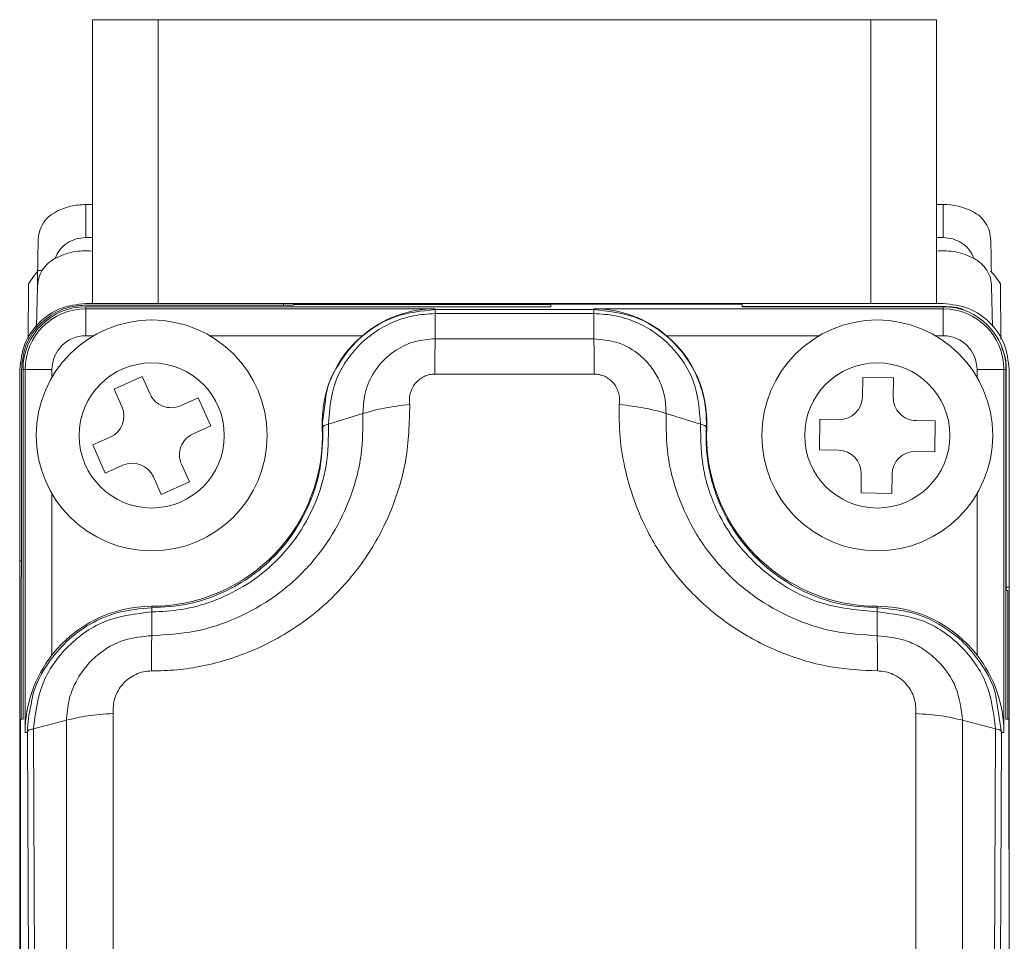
# Model space of a CAD drawing. Header units: inches. Extents: x 0.2 to 16.3, y 0.2 to 11.5.
# Drawn here: x 1.419 to 2.01, y 3.887 to 4.437 of the extents above; entities that cross this region are included whole.
import ezdxf

# ---------------------------------------------------------------- set-up
doc = ezdxf.new("R2010")
doc.units = ezdxf.units.IN
doc.header["$MEASUREMENT"] = 0

msp = doc.modelspace()

# ---------------------------------------------------------------- linework, layer by layer
at = {"color": 7, "linetype": 'Continuous', "lineweight": 18}
for p, q in [((1.46254, 4.26792), (1.46254, 4.43722)), ((1.50191, 4.43722), (1.50191, 4.26792)), ((1.9271, 4.43722), (1.50191, 4.43722)), ((1.9271, 4.26792), (1.9271, 4.43722)), ((1.96648, 4.43722), (1.96648, 4.26792)), ((1.4586, 4.32698), (1.4586, 4.3073)), ((1.4586, 4.32698), (1.46254, 4.32698)), ((1.96648, 4.32698), (1.97041, 4.32698)), ((1.97041, 4.32698), (1.97041, 4.3073)), ((1.46254, 4.3073), (1.4586, 4.3073)), ((1.97041, 4.3073), (1.96648, 4.3073)), ((1.42988, 4.28761), (1.42971, 4.27779)), ((1.43253, 4.28761), (1.42988, 4.28761)), ((1.42449, 4.2797), (1.4242, 4.24657)), ((1.42971, 4.27779), (1.4293, 4.2542)), ((1.9993, 4.27779), (1.99971, 4.2542)), ((2.00481, 4.24657), (2.00453, 4.2797)), ((1.4586, 4.26792), (1.57671, 4.26792)), ((1.58262, 4.26694), (1.4586, 4.26694)), ((1.4586, 4.266), (1.4586, 4.26473)), ((1.73616, 4.266), (1.4586, 4.266)), ((1.4586, 4.26473), (1.66708, 4.26473)), ((1.4586, 4.26473), (1.4586, 4.24871)), ((1.57671, 4.26694), (1.57671, 4.26792)), ((1.57671, 4.26792), (1.84049, 4.26792)), ((1.58262, 4.2673), (1.58262, 4.26694)), ((1.73616, 4.2673), (1.58262, 4.2673)), ((1.66708, 4.2643), (1.66708, 4.26473)), ((1.66708, 4.2643), (1.76193, 4.2643)), ((1.73616, 4.26758), (1.73616, 4.266)), ((1.85033, 4.26758), (1.73616, 4.26758)), ((1.76193, 4.2643), (1.76193, 4.26473)), ((1.76193, 4.26473), (1.97041, 4.26473)), ((1.84049, 4.26792), (1.97041, 4.26792)), ((1.84049, 4.26792), (1.84049, 4.26758)), ((1.85033, 4.266), (1.85033, 4.26758)), ((1.97041, 4.26612), (1.85033, 4.26612)), ((1.85033, 4.266), (1.97041, 4.266)), ((1.97041, 4.266), (1.97041, 4.26473)), ((1.97041, 4.26473), (1.97041, 4.24871)), ((1.66707, 4.26186), (1.66709, 4.24688)), ((1.66707, 4.26186), (1.76193, 4.26186)), ((1.76193, 4.24688), (1.76193, 4.26186)), ((1.4586, 4.24871), (1.46327, 4.24871)), ((1.53267, 4.24871), (1.62378, 4.24871)), ((1.66709, 4.24688), (1.76193, 4.24688)), ((1.89634, 4.24871), (1.80523, 4.24871)), ((1.97041, 4.24871), (1.96574, 4.24871)), ((1.41923, 4.22855), (1.41923, 4.11438)), ((1.42022, 4.10464), (1.42022, 4.22856)), ((1.42116, 4.01981), (1.42116, 4.22855)), ((1.42116, 4.22855), (1.42243, 4.22855)), ((1.42243, 4.22855), (1.42243, 4.01202)), ((1.42243, 4.22855), (1.43845, 4.22855)), ((1.43845, 4.22855), (1.43845, 4.22388)), ((2.00659, 4.22855), (1.99056, 4.22855)), ((1.99056, 4.22855), (1.99056, 4.22388)), ((2.00659, 4.22855), (2.00659, 4.01202)), ((2.00786, 4.22855), (2.00659, 4.22855)), ((2.00786, 4.01981), (2.00786, 4.22855)), ((2.00798, 4.09676), (2.00798, 4.22856)), ((2.00978, 4.09863), (2.00978, 4.22855)), ((1.49229, 4.22438), (1.47552, 4.21688)), ((1.49698, 4.2139), (1.49229, 4.22438)), ((1.66698, 4.22583), (1.76204, 4.22583)), ((1.92238, 4.22377), (1.92221, 4.21229)), ((1.94075, 4.22349), (1.92238, 4.22377)), ((1.94058, 4.21201), (1.94075, 4.22349)), ((1.47552, 4.21688), (1.48021, 4.2064)), ((1.52566, 4.21164), (1.51518, 4.20695)), ((1.53317, 4.19487), (1.52566, 4.21164)), ((1.60347, 4.19596), (1.62405, 4.20225)), ((1.80496, 4.20225), (1.82554, 4.19596)), ((1.89674, 4.1989), (1.89646, 4.18053)), ((1.90822, 4.19872), (1.89674, 4.1989)), ((1.52269, 4.19018), (1.53317, 4.19487)), ((1.59976, 4.19392), (1.60003, 4.19394)), ((1.59995, 4.19706), (1.60003, 4.19394)), ((1.60003, 4.19394), (1.60017, 4.18918)), ((1.82899, 4.19394), (1.82926, 4.19392)), ((1.96563, 4.19784), (1.95415, 4.19802)), ((1.96535, 4.17947), (1.96563, 4.19784)), ((1.47326, 4.18819), (1.46277, 4.1835)), ((1.46277, 4.1835), (1.47028, 4.16673)), ((1.89646, 4.18053), (1.90794, 4.18035)), ((1.95386, 4.17965), (1.96535, 4.17947)), ((1.47028, 4.16673), (1.48076, 4.17142)), ((1.52043, 4.16149), (1.51574, 4.17197)), ((1.49897, 4.16447), (1.50365, 4.15399)), ((1.92151, 4.16636), (1.92133, 4.15488)), ((1.9397, 4.1546), (1.93988, 4.16608)), ((1.50365, 4.15399), (1.52043, 4.16149)), ((1.43845, 4.15448), (1.43845, 4.05809)), ((1.92133, 4.15488), (1.9397, 4.1546)), ((1.99056, 4.15448), (1.99056, 4.05809)), ((1.41923, 4.11438), (1.42022, 4.11438)), ((1.41923, 4.11438), (1.41923, 3.67737)), ((1.42, 4.01981), (1.42, 4.10464)), ((1.42022, 4.10464), (1.42, 4.10464)), ((2.00798, 4.09863), (2.00978, 4.09863)), ((2.00978, 4.09863), (2.00978, 3.94225)), ((2.00901, 4.09676), (2.00798, 4.09676)), ((2.00901, 4.01981), (2.00901, 4.09676)), ((1.49797, 4.08629), (1.49797, 4.08729)), ((1.93104, 4.08729), (1.93104, 4.08629)), ((1.49797, 4.08385), (1.49797, 4.06971)), ((1.93104, 4.08385), (1.93104, 4.06971)), ((1.47491, 3.78915), (1.47491, 4.02323)), ((1.9541, 4.02322), (1.9541, 3.78915)), ((1.41957, 3.28367), (1.41957, 4.01981)), ((1.42116, 4.01981), (1.41957, 4.01981)), ((1.44706, 4.01922), (1.42732, 4.01413)), ((1.44706, 4.01922), (1.44707, 3.78617)), ((1.98196, 4.01922), (1.98194, 3.78617)), ((2.00169, 4.01413), (1.98196, 4.01922)), ((2.00958, 4.01981), (2.00786, 4.01981)), ((2.00958, 3.94225), (2.00958, 4.01981)), ((1.42243, 4.01202), (1.42385, 4.01202)), ((1.42385, 4.01202), (1.42536, 3.69489)), ((1.42882, 3.69705), (1.42732, 4.01413)), ((2.00169, 4.01413), (2.0002, 3.69705)), ((2.00516, 4.01202), (2.00365, 3.69489)), ((2.00659, 4.01202), (2.00516, 4.01202)), ((2.00958, 3.94225), (2.00978, 3.94225)), ((2.00978, 3.87373), (2.00978, 3.94225))]:
    msp.add_line(p, q, dxfattribs=at)
at = {"color": 8, "linetype": 'Continuous', "lineweight": 18}
for p, q in [((1.97041, 4.266), (1.97041, 4.26612)), ((1.42116, 4.2285), (1.42022, 4.22856)), ((2.00798, 4.22856), (2.00786, 4.22856)), ((1.60164, 4.20989), (1.59995, 4.19706)), ((2.00241, 4.02977), (2.00516, 4.01202))]:
    msp.add_line(p, q, dxfattribs=at)
at = {"color": 7, "linetype": 'Continuous', "lineweight": 18, "flags": 128}
for points in [[(2.00453, 4.2797), (2.00167, 4.28399), (1.99867, 4.28746)], [(1.42449, 4.2797), (1.42735, 4.28399), (1.42987, 4.28697)]]:
    msp.add_lwpolyline(points, dxfattribs=at)
at = {"color": 7, "linetype": 'Continuous', "lineweight": 18}
for centre, radius in [((1.49797, 4.18918), 0.0689), ((1.93104, 4.18918), 0.0689), ((1.49797, 4.18918), 0.04331), ((1.93104, 4.18918), 0.04331)]:
    msp.add_circle(centre, radius, dxfattribs=at)
for centre, radius, start, end in [((1.97041, 4.28761), 0.03937, 63.69863, 90), ((1.44939, 4.27745), 0.01969, 117.88834, 179), ((1.4586, 4.22855), 0.03745, 90, 180), ((1.4586, 4.22855), 0.03617, 90, 180), ((1.97041, 4.22855), 0.03745, 0, 90), ((1.97041, 4.22855), 0.03617, 0, 90), ((1.4586, 4.22855), 0.02015, 90, 180), ((1.66708, 4.19706), 0.0674, 129.9741, 182.66588), ((1.76193, 4.19706), 0.0674, 357.33412, 50.0259), ((1.97041, 4.22855), 0.02015, 0, 90), ((1.50955, 4.21953), 0.01378, 204.10475, 294.10475), ((1.90843, 4.2125), 0.01378, 269.12294, 359.12294), ((1.95436, 4.2118), 0.01378, 179.12294, 269.12294), ((1.46763, 4.20077), 0.01378, 294.10475, 24.10475), ((1.49797, 4.18918), 0.1019, 270, 2.66588), ((1.93104, 4.18918), 0.1019, 177.33412, 270), ((1.52831, 4.1776), 0.01378, 114.10475, 204.10475), ((1.90773, 4.16657), 0.01378, 359.12294, 89.12294), ((1.95365, 4.16587), 0.01378, 89.12294, 179.12294), ((1.48639, 4.15884), 0.01378, 24.10475, 114.10475), ((1.49797, 4.01202), 0.07527, 90, 142.25835), ((1.93104, 4.01202), 0.07527, 37.74165, 90)]:
    msp.add_arc(centre, radius, start, end, dxfattribs=at)
for centre, major_axis, start_param, end_param in [((1.66708, 4.1982), (0, 0.06653), 0, 0.708773), ((1.76193, 4.1982), (0, 0.06653), 5.574412, 6.283185), ((1.4967, 4.01202), (0.07427, 0), 2.472305, 3.141593), ((1.93232, 4.01202), (0.07427, 0), 0, 0.669288)]:
    msp.add_ellipse(centre, major_axis=major_axis, ratio=0.999853, start_param=start_param, end_param=end_param, dxfattribs=at)
for points in [[(1.46254, 4.43722), (1.46313, 4.43722), (1.46431, 4.43722), (1.47342, 4.43722), (1.48643, 4.43722), (1.49675, 4.43722), (1.50191, 4.43722)], [(1.9271, 4.43722), (1.93226, 4.43722), (1.94258, 4.43722), (1.9556, 4.43722), (1.9647, 4.43722), (1.96588, 4.43722), (1.96648, 4.43722)], [(1.44116, 4.3229), (1.44395, 4.32409), (1.44953, 4.32645), (1.45558, 4.3268), (1.4586, 4.32698)], [(1.44019, 4.29485), (1.44375, 4.2964), (1.45088, 4.29951), (1.45865, 4.29932), (1.46254, 4.29922)], [(1.96648, 4.29922), (1.97036, 4.29932), (1.97814, 4.29951), (1.98526, 4.2964), (1.98883, 4.29485)], [(1.98883, 4.29485), (1.99031, 4.29391), (1.99328, 4.29203), (1.99657, 4.28786), (1.99881, 4.28304), (1.99914, 4.27954), (1.9993, 4.27779)], [(1.4586, 4.26792), (1.45344, 4.26733), (1.44312, 4.26615), (1.43011, 4.25704), (1.42101, 4.24403), (1.41982, 4.23371), (1.41923, 4.22855)], [(1.66707, 4.26186), (1.66707, 4.26255), (1.66708, 4.26392), (1.66708, 4.26417), (1.66708, 4.2643)], [(1.76193, 4.26186), (1.76193, 4.26255), (1.76193, 4.26392), (1.76193, 4.26417), (1.76193, 4.2643)], [(1.97041, 4.26792), (1.97557, 4.26733), (1.98589, 4.26615), (1.9989, 4.25704), (2.00801, 4.24403), (2.00919, 4.23371), (2.00978, 4.22855)], [(1.66698, 4.22583), (1.667, 4.22992), (1.66704, 4.2381), (1.66707, 4.24395), (1.66709, 4.24688)], [(1.76204, 4.22583), (1.76202, 4.22992), (1.76199, 4.2381), (1.76195, 4.24395), (1.76193, 4.24688)]]:
    msp.add_open_spline(points, degree=3, dxfattribs=at)
for points, knots in [([(1.44116, 4.3229), (1.43942, 4.32184), (1.43594, 4.31971), (1.43233, 4.31476), (1.4305, 4.30988), (1.43028, 4.3068), (1.4302, 4.3056)], [0, 0, 0, 0, 0.270501, 0.540639, 0.820445, 1, 1, 1, 1]), ([(1.99882, 4.3056), (1.99864, 4.30741), (1.99831, 4.31093), (1.99593, 4.31592), (1.99247, 4.32015), (1.98938, 4.32199), (1.98786, 4.3229)], [0, 0, 0, 0, 0.268331, 0.522065, 0.764688, 1, 1, 1, 1]), ([(1.4302, 4.3056), (1.43012, 4.30147), (1.43002, 4.29569), (1.42991, 4.2894), (1.42988, 4.28761)], [0, 0, 0, 0, 0.715699, 1, 1, 1, 1]), ([(1.4586, 4.30729), (1.45664, 4.30713), (1.45272, 4.30679), (1.44739, 4.30412), (1.44292, 4.30015), (1.44116, 4.29663), (1.44028, 4.29487)], [0, 0, 0, 0, 0.249883, 0.499844, 0.749883, 1, 1, 1, 1]), ([(1.97041, 4.3073), (1.97237, 4.30713), (1.97629, 4.3068), (1.98163, 4.30412), (1.9861, 4.30016), (1.98786, 4.29664), (1.98875, 4.29488)], [0, 0, 0, 0, 0.249826, 0.499768, 0.749826, 1, 1, 1, 1]), ([(1.99882, 4.3056), (1.99887, 4.30262), (1.99897, 4.29692), (1.99908, 4.29062), (1.99913, 4.28761)], [0, 0, 0, 0, 0.523313, 1, 1, 1, 1]), ([(1.42022, 4.22856), (1.42064, 4.23287), (1.42149, 4.2415), (1.42811, 4.253), (1.43785, 4.26168), (1.44864, 4.26628), (1.45577, 4.26675), (1.4586, 4.26694)], [0, 0, 0, 0, 0.214703, 0.429407, 0.644092, 0.858769, 1, 1, 1, 1]), ([(1.66708, 4.2643), (1.65901, 4.26345), (1.64258, 4.26171), (1.62146, 4.24839), (1.60861, 4.2315), (1.60251, 4.21815), (1.6018, 4.21148), (1.60164, 4.20989)], [0, 0, 0, 0, 0.261145, 0.531603, 0.781531, 0.947839, 1, 1, 1, 1]), ([(1.82784, 4.20993), (1.82772, 4.21052), (1.82647, 4.21667), (1.82156, 4.23027), (1.80795, 4.24803), (1.78662, 4.26167), (1.77008, 4.26343), (1.76193, 4.2643)], [0, 0, 0, 0, 0.019748, 0.204658, 0.465549, 0.736715, 1, 1, 1, 1]), ([(1.97041, 4.26612), (1.97478, 4.26603), (1.97948, 4.26594), (1.98344, 4.26368), (1.98373, 4.26352)], [0, 0, 0, 0, 0.926341, 1, 1, 1, 1]), ([(1.60347, 4.19596), (1.60415, 4.20447), (1.60551, 4.22149), (1.61769, 4.23987), (1.63062, 4.25093), (1.6419, 4.25712), (1.65421, 4.26111), (1.66278, 4.26161), (1.66707, 4.26186)], [0, 0, 0, 0, 0.249328, 0.498429, 0.623734, 0.74892, 0.874188, 1, 1, 1, 1]), ([(1.76193, 4.26186), (1.76622, 4.26161), (1.77479, 4.26111), (1.7871, 4.25712), (1.79838, 4.25094), (1.81132, 4.23987), (1.82351, 4.22149), (1.82486, 4.20447), (1.82554, 4.19596)], [0, 0, 0, 0, 0.125761, 0.251022, 0.376238, 0.501616, 0.75075, 1, 1, 1, 1]), ([(1.66709, 4.24688), (1.66319, 4.24657), (1.655, 4.24592), (1.64456, 4.24103), (1.63605, 4.2342), (1.62928, 4.22541), (1.6246, 4.21438), (1.62423, 4.2061), (1.62405, 4.20225)], [0, 0, 0, 0, 0.1677364, 0.3521428, 0.4871717, 0.6389737, 0.831837, 1, 1, 1, 1]), ([(1.80496, 4.20225), (1.80482, 4.20582), (1.80455, 4.21271), (1.80115, 4.22225), (1.79623, 4.23035), (1.78827, 4.23864), (1.77668, 4.24548), (1.7666, 4.24644), (1.76193, 4.24688)], [0, 0, 0, 0, 0.155857, 0.300953, 0.437924, 0.567125, 0.799357, 1, 1, 1, 1]), ([(2.00532, 4.24103), (2.00598, 4.23964), (2.00781, 4.23573), (2.00791, 4.23137), (2.00798, 4.22856)], [0, 0, 0, 0, 0.355199, 1, 1, 1, 1]), ([(1.652, 4.2077), (1.65188, 4.20873), (1.65163, 4.21085), (1.65216, 4.21409), (1.65329, 4.21727), (1.65511, 4.22014), (1.65752, 4.22258), (1.66042, 4.22439), (1.66362, 4.22563), (1.66587, 4.22577), (1.66698, 4.22583)], [0, 0, 0, 0, 0.11782, 0.242931, 0.371062, 0.499161, 0.624773, 0.752597, 0.87771, 1, 1, 1, 1]), ([(1.76204, 4.22583), (1.76314, 4.22576), (1.76538, 4.22562), (1.76857, 4.22441), (1.77148, 4.2226), (1.77387, 4.22018), (1.77572, 4.21729), (1.77684, 4.21413), (1.77739, 4.21086), (1.77714, 4.20873), (1.77701, 4.20768)], [0, 0, 0, 0, 0.120683, 0.247152, 0.372056, 0.500257, 0.625655, 0.756459, 0.880216, 1, 1, 1, 1]), ([(1.49781, 4.04867), (1.50286, 4.04878), (1.51306, 4.04901), (1.52855, 4.05145), (1.54414, 4.05544), (1.5599, 4.06133), (1.5753, 4.06903), (1.58768, 4.07713), (1.59711, 4.08454), (1.60404, 4.09072), (1.61061, 4.09732), (1.61831, 4.10607), (1.62667, 4.11726), (1.63494, 4.13126), (1.64148, 4.1456), (1.64637, 4.16009), (1.65138, 4.18051), (1.65175, 4.19658), (1.652, 4.2077)], [0, 0, 0, 0, 0.0602342, 0.1215444, 0.1865615, 0.2523133, 0.3226645, 0.3928648, 0.430194, 0.4675925, 0.5052001, 0.5431538, 0.6093187, 0.6752662, 0.7417217, 0.8024537, 0.863248, 1, 1, 1, 1]), ([(1.62405, 4.20225), (1.62813, 4.20342), (1.63628, 4.20578), (1.64676, 4.20706), (1.652, 4.2077)], [0, 0, 0, 0, 0.50013, 1, 1, 1, 1]), ([(1.77701, 4.20768), (1.77699, 4.20114), (1.77695, 4.18792), (1.77989, 4.17095), (1.78365, 4.15691), (1.78759, 4.14578), (1.79467, 4.1297), (1.80689, 4.10959), (1.82702, 4.08767), (1.85093, 4.06996), (1.87719, 4.05755), (1.90412, 4.04993), (1.92223, 4.04909), (1.93119, 4.04867)], [0, 0, 0, 0, 0.080704, 0.163024, 0.211581, 0.259857, 0.308115, 0.427315, 0.545979, 0.667979, 0.784306, 0.893236, 1, 1, 1, 1]), ([(1.80496, 4.20225), (1.80454, 4.20238), (1.80086, 4.20355), (1.79195, 4.20585), (1.78218, 4.20705), (1.77701, 4.20768)], [0, 0, 0, 0, 0.057383, 0.500719, 1, 1, 1, 1]), ([(1.62405, 4.20225), (1.62402, 4.19398), (1.62396, 4.17733), (1.61749, 4.15292), (1.60668, 4.12996), (1.5912, 4.10953), (1.57181, 4.09238), (1.54906, 4.07965), (1.52411, 4.07123), (1.50666, 4.07022), (1.49797, 4.06971)], [0, 0, 0, 0, 0.123584, 0.248726, 0.373798, 0.499207, 0.624438, 0.749796, 0.875432, 1, 1, 1, 1]), ([(1.93104, 4.06971), (1.92234, 4.07023), (1.90489, 4.07126), (1.87993, 4.07961), (1.85723, 4.09241), (1.83781, 4.1095), (1.82233, 4.12995), (1.81154, 4.15292), (1.80504, 4.17733), (1.80499, 4.19398), (1.80496, 4.20225)], [0, 0, 0, 0, 0.1246908, 0.2501464, 0.3754264, 0.5008375, 0.6259945, 0.7513068, 0.8764488, 1, 1, 1, 1]), ([(1.49797, 4.08385), (1.50397, 4.08414), (1.51639, 4.08475), (1.53501, 4.08992), (1.55334, 4.09869), (1.57037, 4.11152), (1.58505, 4.12822), (1.5962, 4.14841), (1.60328, 4.17143), (1.60341, 4.18767), (1.60347, 4.19596)], [0, 0, 0, 0, 0.10102, 0.209221, 0.324285, 0.446028, 0.574634, 0.7099, 0.851901, 1, 1, 1, 1]), ([(1.60003, 4.19394), (1.60007, 4.19412), (1.60017, 4.19448), (1.60088, 4.19503), (1.60195, 4.19554), (1.60297, 4.19582), (1.60347, 4.19596)], [0, 0, 0, 0, 0.2476857, 0.5000274, 0.7523547, 1, 1, 1, 1]), ([(1.82554, 4.19596), (1.82568, 4.1867), (1.82595, 4.16796), (1.83503, 4.14315), (1.84916, 4.12118), (1.86922, 4.10211), (1.89759, 4.08693), (1.91994, 4.08487), (1.93104, 4.08385)], [0, 0, 0, 0, 0.165533, 0.335366, 0.46358, 0.624197, 0.813309, 1, 1, 1, 1]), ([(1.82899, 4.19394), (1.82888, 4.1942), (1.8287, 4.19468), (1.82757, 4.1953), (1.82649, 4.19569), (1.8258, 4.19588), (1.82554, 4.19596)], [0, 0, 0, 0, 0.3750968, 0.6707688, 0.8788018, 1, 1, 1, 1]), ([(1.93104, 4.08629), (1.92379, 4.08674), (1.9095, 4.08762), (1.88931, 4.09448), (1.87102, 4.10487), (1.85557, 4.11857), (1.84303, 4.1352), (1.8358, 4.15034), (1.83176, 4.16353), (1.82959, 4.1744), (1.82869, 4.18479), (1.82891, 4.19154), (1.82899, 4.19394)], [0, 0, 0, 0, 0.126294, 0.248663, 0.370087, 0.498036, 0.617487, 0.748454, 0.805475, 0.874075, 0.955183, 1, 1, 1, 1]), ([(1.60017, 4.18918), (1.59985, 4.18265), (1.59922, 4.1696), (1.59342, 4.15023), (1.58429, 4.13255), (1.57371, 4.11933), (1.56402, 4.11027), (1.55324, 4.10207), (1.53855, 4.09403), (1.51896, 4.08756), (1.5051, 4.08672), (1.49797, 4.08629)], [0, 0, 0, 0, 0.125745, 0.25123, 0.384795, 0.501655, 0.567479, 0.631015, 0.751263, 0.872159, 1, 1, 1, 1]), ([(1.42622, 4.0298), (1.42633, 4.03056), (1.42764, 4.03977), (1.43532, 4.05325), (1.44796, 4.06772), (1.46168, 4.07747), (1.47835, 4.08474), (1.4912, 4.08575), (1.49797, 4.08629)], [0, 0, 0, 0, 0.023377, 0.284963, 0.454083, 0.610185, 0.794428, 1, 1, 1, 1]), ([(1.42732, 4.01413), (1.42847, 4.02325), (1.43076, 4.04147), (1.44702, 4.06447), (1.47026, 4.08068), (1.48873, 4.08279), (1.49797, 4.08385)], [0, 0, 0, 0, 0.249805, 0.4994208, 0.7493558, 1, 1, 1, 1]), ([(1.49797, 4.08629), (1.49797, 4.08616), (1.49798, 4.08591), (1.49797, 4.08454), (1.49797, 4.08385)], [0, 0, 0, 0, 0.497258, 1, 1, 1, 1]), ([(1.93104, 4.08385), (1.93104, 4.08454), (1.93104, 4.08591), (1.93104, 4.08616), (1.93104, 4.08629)], [0, 0, 0, 0, 0.502742, 1, 1, 1, 1]), ([(1.93104, 4.08629), (1.93806, 4.08571), (1.95282, 4.08449), (1.97086, 4.07559), (1.98468, 4.06415), (1.99461, 4.05114), (2.00119, 4.03932), (2.0022, 4.03145), (2.00241, 4.02977)], [0, 0, 0, 0, 0.213112, 0.447815, 0.598568, 0.757367, 0.948269, 1, 1, 1, 1]), ([(1.93104, 4.08385), (1.94027, 4.08279), (1.95872, 4.08069), (1.98195, 4.06451), (1.99824, 4.04151), (2.00054, 4.02326), (2.00169, 4.01413)], [0, 0, 0, 0, 0.2502245, 0.5000044, 0.7497637, 1, 1, 1, 1]), ([(1.49797, 4.06971), (1.49249, 4.0692), (1.48077, 4.06809), (1.46729, 4.06026), (1.45801, 4.05089), (1.45219, 4.04178), (1.44801, 4.03106), (1.44738, 4.02325), (1.44706, 4.01922)], [0, 0, 0, 0, 0.20459, 0.437673, 0.566426, 0.702382, 0.846176, 1, 1, 1, 1]), ([(1.49781, 4.04867), (1.49784, 4.05274), (1.49789, 4.06091), (1.49794, 4.06677), (1.49797, 4.06971)], [0, 0, 0, 0, 0.497276, 1, 1, 1, 1]), ([(1.93104, 4.06971), (1.93106, 4.06677), (1.93111, 4.06091), (1.93117, 4.05274), (1.93119, 4.04867)], [0, 0, 0, 0, 0.502722, 1, 1, 1, 1]), ([(1.98195, 4.01922), (1.98111, 4.02594), (1.97946, 4.03913), (1.96938, 4.05338), (1.95885, 4.06183), (1.94701, 4.06803), (1.93731, 4.06905), (1.93104, 4.06971)], [0, 0, 0, 0, 0.256012, 0.50256, 0.638236, 0.766006, 1, 1, 1, 1]), ([(1.47491, 4.02323), (1.47499, 4.02636), (1.47512, 4.0311), (1.47774, 4.03693), (1.48053, 4.0409), (1.48411, 4.04423), (1.48835, 4.04671), (1.49297, 4.04838), (1.49621, 4.04857), (1.49781, 4.04867)], [0, 0, 0, 0, 0.245572, 0.373218, 0.499285, 0.625401, 0.751777, 0.877837, 1, 1, 1, 1]), ([(1.93119, 4.04867), (1.93278, 4.04857), (1.93602, 4.04838), (1.94064, 4.04672), (1.94489, 4.04424), (1.94847, 4.04091), (1.95126, 4.03695), (1.95389, 4.03111), (1.95402, 4.02635), (1.9541, 4.02322)], [0, 0, 0, 0, 0.121784, 0.248137, 0.373872, 0.500587, 0.62603, 0.753831, 1, 1, 1, 1]), ([(1.44706, 4.01922), (1.45113, 4.02021), (1.45927, 4.0222), (1.4697, 4.02289), (1.47491, 4.02323)], [0, 0, 0, 0, 0.500435, 1, 1, 1, 1]), ([(1.9541, 4.02322), (1.95931, 4.02289), (1.96974, 4.02222), (1.97788, 4.02022), (1.98196, 4.01922)], [0, 0, 0, 0, 0.49864, 1, 1, 1, 1]), ([(1.42732, 4.01413), (1.42694, 4.01404), (1.42591, 4.0138), (1.42478, 4.01349), (1.424, 4.01296), (1.4239, 4.01233), (1.42385, 4.01202)], [0, 0, 0, 0, 0.183981, 0.49927, 0.753248, 1, 1, 1, 1]), ([(2.00169, 4.01413), (2.0022, 4.01399), (2.00322, 4.01371), (2.00429, 4.01352), (2.0049, 4.01298), (2.00513, 4.01232), (2.00515, 4.0121), (2.00516, 4.01202)], [0, 0, 0, 0, 0.249886, 0.499926, 0.747959, 0.907794, 1, 1, 1, 1])]:
    msp.add_open_spline(points, degree=3, knots=knots, dxfattribs=at)
at = {"color": 8, "linetype": 'Continuous', "lineweight": 18}
for points, knots in [([(1.82899, 4.19394), (1.82902, 4.19719), (1.82909, 4.20256), (1.82819, 4.20784), (1.82784, 4.20993)], [0, 0, 0, 0, 0.605148, 1, 1, 1, 1]), ([(1.42385, 4.01202), (1.42385, 4.01203), (1.42385, 4.01209), (1.42385, 4.01231), (1.42385, 4.01313), (1.42394, 4.01906), (1.42515, 4.02473), (1.42622, 4.0298)], [0, 0, 0, 0, 0.001181, 0.010701, 0.037347, 0.138471, 1, 1, 1, 1])]:
    msp.add_open_spline(points, degree=3, knots=knots, dxfattribs=at)

doc.saveas('drawing.dxf')
